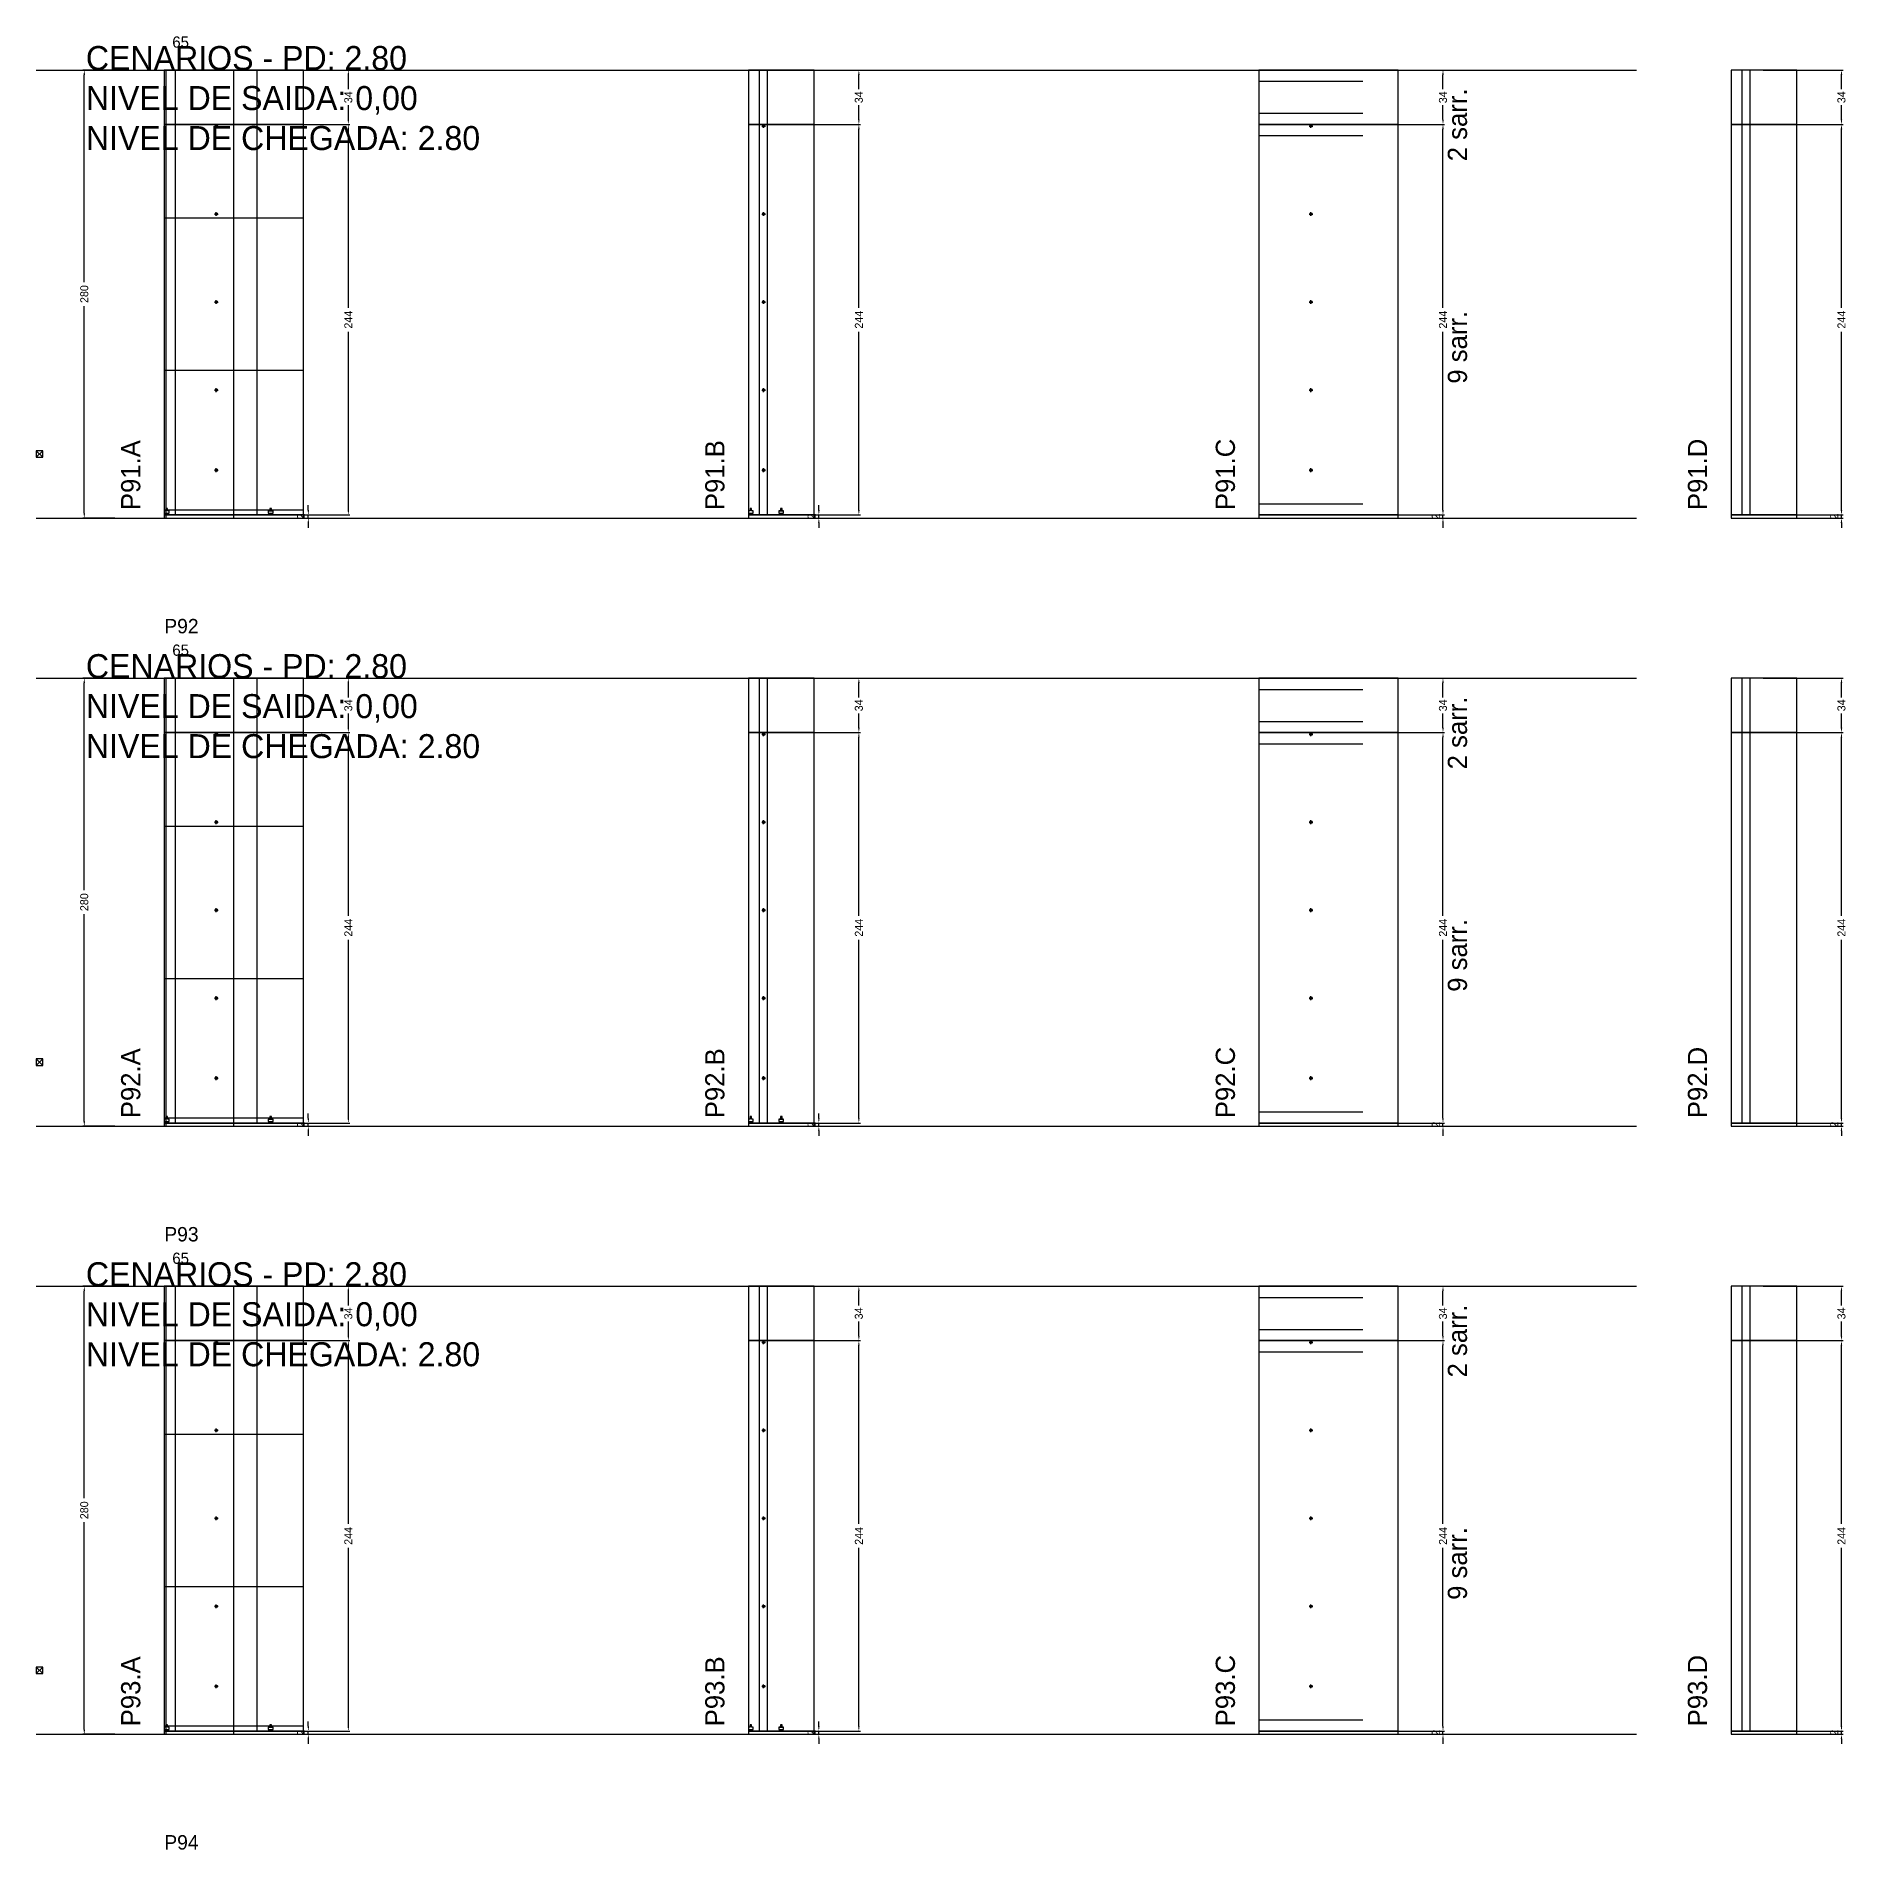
# Model space of a CAD drawing. Header units: centimetres. Extents: x -10500 to 4105, y -36866 to 295.
# Drawn here: x -7000 to -5869, y -34272 to -33139 of the extents above; entities that cross this region are included whole.
import ezdxf

# ---------------------------------------------------------------- set-up
doc = ezdxf.new("R2010")
doc.units = ezdxf.units.CM
doc.linetypes.add('DASHED', pattern=[2, -2])
for name, color, linetype in [('CHAPA', 140, 'Continuous'), ('COTA', 241, 'Continuous'), ('COTAS FURACAO', 16, 'Continuous'), ('Madeira', 30, 'Continuous'), ('NOMENCLATURA', 7, 'Continuous'), ('Nível', 160, 'Continuous'), ('Painéis', 200, 'Continuous'), ('Perfil Metálico', 150, 'Continuous'), ('SARR_2.2x7', 40, 'Continuous'), ('SARRAFO DE PRESSAO', 200, 'Continuous'), ('texto', 7, 'Continuous'), ('TEXTO_GERAL', 7, 'Continuous')]:
    doc.layers.add(name, color=color, linetype=linetype)
doc.dimstyles.new('PAINEL-NOVA', dxfattribs={"dimtxt": 5, "dimasz": 3, "dimexe": 1, "dimexo": 1, "dimgap": 1, "dimtad": 1, "dimcen": 2.5, "dimazin": 3, "dimtfac": 1, "dimtmove": 0, "dimatfit": 3})

# ---------------------------------------------------------------- blocks, each defined once
blk = doc.blocks.new('_CLOSEDFILLED')
at = {"color": 0, "linetype": 'BYBLOCK'}
blk.add_solid([(-1, 0.16), (0, 0), (-1, -0.16)], dxfattribs=at)
blk = doc.blocks.new('*D2263')
for p, q in [((-6951, -33160), (-6971, -33160)), ((-6970, -33292.5), (-6970, -33163)), ((-6970, -33437), (-6970, -33307.5)), ((-6951, -33440), (-6971, -33440))]:
    blk.add_line(p, q)
at = {"layer": 'Defpoints'}
for p in [(-6950, -33160), (-6970, -33440), (-6950, -33440)]:
    blk.add_point(p, dxfattribs=at)
at = {"layer": 'COTA', "xscale": 3, "yscale": 3}
for p, rotation in [((-6970, -33160), 90), ((-6970, -33440), 270)]:
    blk.add_blockref('_CLOSEDFILLED', p, dxfattribs=dict(at, rotation=rotation))
at = {"layer": 'COTA', "insert": (-6970, -33300), "char_height": 5, "attachment_point": 5, "rotation": 90}
blk.add_mtext('280', dxfattribs=at)
blk = doc.blocks.new('MULDURA')
at = {"layer": 'Paineis'}
for p, q in [((0, 0), (4, 4)), ((4, 0), (0, 4))]:
    blk.add_line(p, q, dxfattribs=at)
blk.add_lwpolyline([(0, 0), (4, 0), (4, 4), (0, 4)], close=True, dxfattribs=at)
blk = doc.blocks.new('*D2265')
for p, q in [((-6854, -33194), (-6804, -33194)), ((-6805, -33308.5), (-6805, -33197)), ((-6805, -33435), (-6805, -33323.5)), ((-6854, -33438), (-6804, -33438))]:
    blk.add_line(p, q)
at = {"layer": 'Defpoints'}
for p in [(-6855, -33194), (-6855, -33438), (-6805, -33438)]:
    blk.add_point(p, dxfattribs=at)
at = {"layer": 'COTA', "xscale": 3, "yscale": 3}
for p, rotation in [((-6805, -33194), 90), ((-6805, -33438), 270)]:
    blk.add_blockref('_CLOSEDFILLED', p, dxfattribs=dict(at, rotation=rotation))
at = {"layer": 'COTA', "insert": (-6805, -33316), "char_height": 5, "attachment_point": 5, "rotation": 90}
blk.add_mtext('244', dxfattribs=at)
blk = doc.blocks.new('*D2266')
for p, q in [((-6854, -33160), (-6804, -33160)), ((-6805, -33172), (-6805, -33163)), ((-6805, -33191), (-6805, -33182)), ((-6854, -33194), (-6804, -33194))]:
    blk.add_line(p, q)
at = {"layer": 'Defpoints'}
for p in [(-6855, -33160), (-6855, -33194), (-6805, -33194)]:
    blk.add_point(p, dxfattribs=at)
at = {"layer": 'COTA', "xscale": 3, "yscale": 3}
for p, rotation in [((-6805, -33160), 90), ((-6805, -33194), 270)]:
    blk.add_blockref('_CLOSEDFILLED', p, dxfattribs=dict(at, rotation=rotation))
at = {"layer": 'COTA', "insert": (-6805, -33177), "char_height": 5, "attachment_point": 5, "rotation": 90}
blk.add_mtext('34', dxfattribs=at)
blk = doc.blocks.new('SLIPTEE')
at = {"layer": 'Paineis'}
blk.add_lwpolyline([(0, 0), (3, 0), (3, 1.5), (2, 1.5), (2, 3), (1, 3), (1, 1.5), (0, 1.5)], close=True, dxfattribs=at)
blk = doc.blocks.new('SLIPTDD')
at = {"layer": 'Paineis'}
blk.add_line((0, 1.5), (3, 1.5), dxfattribs=at)
blk.add_lwpolyline([(0, 0), (3, 0), (3, 1.5), (2, 1.5), (2, 3), (1, 3), (1, 1.5), (0, 1.5)], close=True, dxfattribs=at)
blk = doc.blocks.new('furacao')
at = {"layer": 'COTAS FURACAO'}
for p, q in [((-1.2, 0), (1.2, 0)), ((0, -1.2), (0, 1.2))]:
    blk.add_line(p, q, dxfattribs=at)
blk.add_circle((0, 0), 0.8, dxfattribs=at)
blk = doc.blocks.new('*D2268')
for p, q in [((-6535, -33194), (-6485, -33194)), ((-6486, -33308.5), (-6486, -33197)), ((-6486, -33435), (-6486, -33323.5)), ((-6535, -33438), (-6485, -33438))]:
    blk.add_line(p, q)
at = {"layer": 'Defpoints'}
for p in [(-6536, -33194), (-6536, -33438), (-6486, -33438)]:
    blk.add_point(p, dxfattribs=at)
at = {"layer": 'COTA', "xscale": 3, "yscale": 3}
for p, rotation in [((-6486, -33194), 90), ((-6486, -33438), 270)]:
    blk.add_blockref('_CLOSEDFILLED', p, dxfattribs=dict(at, rotation=rotation))
at = {"layer": 'COTA', "insert": (-6486, -33316), "char_height": 5, "attachment_point": 5, "rotation": 90}
blk.add_mtext('244', dxfattribs=at)
blk = doc.blocks.new('*D2269')
for p, q in [((-6535, -33160), (-6485, -33160)), ((-6486, -33172), (-6486, -33163)), ((-6486, -33191), (-6486, -33182)), ((-6535, -33194), (-6485, -33194))]:
    blk.add_line(p, q)
at = {"layer": 'Defpoints'}
for p in [(-6536, -33160), (-6536, -33194), (-6486, -33194)]:
    blk.add_point(p, dxfattribs=at)
at = {"layer": 'COTA', "xscale": 3, "yscale": 3}
for p, rotation in [((-6486, -33160), 90), ((-6486, -33194), 270)]:
    blk.add_blockref('_CLOSEDFILLED', p, dxfattribs=dict(at, rotation=rotation))
at = {"layer": 'COTA', "insert": (-6486, -33177), "char_height": 5, "attachment_point": 5, "rotation": 90}
blk.add_mtext('34', dxfattribs=at)
blk = doc.blocks.new('*D2271')
for p, q in [((-6170, -33194), (-6120, -33194)), ((-6121, -33308.5), (-6121, -33197)), ((-6121, -33435), (-6121, -33323.5)), ((-6170, -33438), (-6120, -33438))]:
    blk.add_line(p, q)
at = {"layer": 'Defpoints'}
for p in [(-6171, -33194), (-6171, -33438), (-6121, -33438)]:
    blk.add_point(p, dxfattribs=at)
at = {"layer": 'COTA', "xscale": 3, "yscale": 3}
for p, rotation in [((-6121, -33194), 90), ((-6121, -33438), 270)]:
    blk.add_blockref('_CLOSEDFILLED', p, dxfattribs=dict(at, rotation=rotation))
at = {"layer": 'COTA', "insert": (-6121, -33316), "char_height": 5, "attachment_point": 5, "rotation": 90}
blk.add_mtext('244', dxfattribs=at)
blk = doc.blocks.new('*D2272')
for p, q in [((-6170, -33160), (-6120, -33160)), ((-6121, -33172), (-6121, -33163)), ((-6121, -33191), (-6121, -33182)), ((-6170, -33194), (-6120, -33194))]:
    blk.add_line(p, q)
at = {"layer": 'Defpoints'}
for p in [(-6171, -33160), (-6171, -33194), (-6121, -33194)]:
    blk.add_point(p, dxfattribs=at)
at = {"layer": 'COTA', "xscale": 3, "yscale": 3}
for p, rotation in [((-6121, -33160), 90), ((-6121, -33194), 270)]:
    blk.add_blockref('_CLOSEDFILLED', p, dxfattribs=dict(at, rotation=rotation))
at = {"layer": 'COTA', "insert": (-6121, -33177), "char_height": 5, "attachment_point": 5, "rotation": 90}
blk.add_mtext('34', dxfattribs=at)
blk = doc.blocks.new('*D2274')
for p, q in [((-5921, -33194), (-5871, -33194)), ((-5872, -33308.5), (-5872, -33197)), ((-5872, -33435), (-5872, -33323.5)), ((-5921, -33438), (-5871, -33438))]:
    blk.add_line(p, q)
at = {"layer": 'Defpoints'}
for p in [(-5922, -33194), (-5922, -33438), (-5872, -33438)]:
    blk.add_point(p, dxfattribs=at)
at = {"layer": 'COTA', "xscale": 3, "yscale": 3}
for p, rotation in [((-5872, -33194), 90), ((-5872, -33438), 270)]:
    blk.add_blockref('_CLOSEDFILLED', p, dxfattribs=dict(at, rotation=rotation))
at = {"layer": 'COTA', "insert": (-5872, -33316), "char_height": 5, "attachment_point": 5, "rotation": 90}
blk.add_mtext('244', dxfattribs=at)
blk = doc.blocks.new('*D2275')
for p, q in [((-5921, -33160), (-5871, -33160)), ((-5872, -33172), (-5872, -33163)), ((-5872, -33191), (-5872, -33182)), ((-5921, -33194), (-5871, -33194))]:
    blk.add_line(p, q)
at = {"layer": 'Defpoints'}
for p in [(-5922, -33160), (-5922, -33194), (-5872, -33194)]:
    blk.add_point(p, dxfattribs=at)
at = {"layer": 'COTA', "xscale": 3, "yscale": 3}
for p, rotation in [((-5872, -33160), 90), ((-5872, -33194), 270)]:
    blk.add_blockref('_CLOSEDFILLED', p, dxfattribs=dict(at, rotation=rotation))
at = {"layer": 'COTA', "insert": (-5872, -33177), "char_height": 5, "attachment_point": 5, "rotation": 90}
blk.add_mtext('34', dxfattribs=at)
blk = doc.blocks.new('*D2289')
for p, q in [((-6951, -33540), (-6971, -33540)), ((-6970, -33672.5), (-6970, -33543)), ((-6970, -33817), (-6970, -33687.5)), ((-6951, -33820), (-6971, -33820))]:
    blk.add_line(p, q)
at = {"layer": 'Defpoints'}
for p in [(-6950, -33540), (-6970, -33820), (-6950, -33820)]:
    blk.add_point(p, dxfattribs=at)
at = {"layer": 'COTA', "xscale": 3, "yscale": 3}
for p, rotation in [((-6970, -33540), 90), ((-6970, -33820), 270)]:
    blk.add_blockref('_CLOSEDFILLED', p, dxfattribs=dict(at, rotation=rotation))
at = {"layer": 'COTA', "insert": (-6970, -33680), "char_height": 5, "attachment_point": 5, "rotation": 90}
blk.add_mtext('280', dxfattribs=at)
blk = doc.blocks.new('*D2291')
for p, q in [((-6854, -33574), (-6804, -33574)), ((-6805, -33688.5), (-6805, -33577)), ((-6805, -33815), (-6805, -33703.5)), ((-6854, -33818), (-6804, -33818))]:
    blk.add_line(p, q)
at = {"layer": 'Defpoints'}
for p in [(-6855, -33574), (-6855, -33818), (-6805, -33818)]:
    blk.add_point(p, dxfattribs=at)
at = {"layer": 'COTA', "xscale": 3, "yscale": 3}
for p, rotation in [((-6805, -33574), 90), ((-6805, -33818), 270)]:
    blk.add_blockref('_CLOSEDFILLED', p, dxfattribs=dict(at, rotation=rotation))
at = {"layer": 'COTA', "insert": (-6805, -33696), "char_height": 5, "attachment_point": 5, "rotation": 90}
blk.add_mtext('244', dxfattribs=at)
blk = doc.blocks.new('*D2292')
for p, q in [((-6854, -33540), (-6804, -33540)), ((-6805, -33552), (-6805, -33543)), ((-6805, -33571), (-6805, -33562)), ((-6854, -33574), (-6804, -33574))]:
    blk.add_line(p, q)
at = {"layer": 'Defpoints'}
for p in [(-6855, -33540), (-6855, -33574), (-6805, -33574)]:
    blk.add_point(p, dxfattribs=at)
at = {"layer": 'COTA', "xscale": 3, "yscale": 3}
for p, rotation in [((-6805, -33540), 90), ((-6805, -33574), 270)]:
    blk.add_blockref('_CLOSEDFILLED', p, dxfattribs=dict(at, rotation=rotation))
at = {"layer": 'COTA', "insert": (-6805, -33557), "char_height": 5, "attachment_point": 5, "rotation": 90}
blk.add_mtext('34', dxfattribs=at)
blk = doc.blocks.new('*D2294')
for p, q in [((-6535, -33574), (-6485, -33574)), ((-6486, -33688.5), (-6486, -33577)), ((-6486, -33815), (-6486, -33703.5)), ((-6535, -33818), (-6485, -33818))]:
    blk.add_line(p, q)
at = {"layer": 'Defpoints'}
for p in [(-6536, -33574), (-6536, -33818), (-6486, -33818)]:
    blk.add_point(p, dxfattribs=at)
at = {"layer": 'COTA', "xscale": 3, "yscale": 3}
for p, rotation in [((-6486, -33574), 90), ((-6486, -33818), 270)]:
    blk.add_blockref('_CLOSEDFILLED', p, dxfattribs=dict(at, rotation=rotation))
at = {"layer": 'COTA', "insert": (-6486, -33696), "char_height": 5, "attachment_point": 5, "rotation": 90}
blk.add_mtext('244', dxfattribs=at)
blk = doc.blocks.new('*D2295')
for p, q in [((-6535, -33540), (-6485, -33540)), ((-6486, -33552), (-6486, -33543)), ((-6486, -33571), (-6486, -33562)), ((-6535, -33574), (-6485, -33574))]:
    blk.add_line(p, q)
at = {"layer": 'Defpoints'}
for p in [(-6536, -33540), (-6536, -33574), (-6486, -33574)]:
    blk.add_point(p, dxfattribs=at)
at = {"layer": 'COTA', "xscale": 3, "yscale": 3}
for p, rotation in [((-6486, -33540), 90), ((-6486, -33574), 270)]:
    blk.add_blockref('_CLOSEDFILLED', p, dxfattribs=dict(at, rotation=rotation))
at = {"layer": 'COTA', "insert": (-6486, -33557), "char_height": 5, "attachment_point": 5, "rotation": 90}
blk.add_mtext('34', dxfattribs=at)
blk = doc.blocks.new('*D2297')
for p, q in [((-6170, -33574), (-6120, -33574)), ((-6121, -33688.5), (-6121, -33577)), ((-6121, -33815), (-6121, -33703.5)), ((-6170, -33818), (-6120, -33818))]:
    blk.add_line(p, q)
at = {"layer": 'Defpoints'}
for p in [(-6171, -33574), (-6171, -33818), (-6121, -33818)]:
    blk.add_point(p, dxfattribs=at)
at = {"layer": 'COTA', "xscale": 3, "yscale": 3}
for p, rotation in [((-6121, -33574), 90), ((-6121, -33818), 270)]:
    blk.add_blockref('_CLOSEDFILLED', p, dxfattribs=dict(at, rotation=rotation))
at = {"layer": 'COTA', "insert": (-6121, -33696), "char_height": 5, "attachment_point": 5, "rotation": 90}
blk.add_mtext('244', dxfattribs=at)
blk = doc.blocks.new('*D2298')
for p, q in [((-6170, -33540), (-6120, -33540)), ((-6121, -33552), (-6121, -33543)), ((-6121, -33571), (-6121, -33562)), ((-6170, -33574), (-6120, -33574))]:
    blk.add_line(p, q)
at = {"layer": 'Defpoints'}
for p in [(-6171, -33540), (-6171, -33574), (-6121, -33574)]:
    blk.add_point(p, dxfattribs=at)
at = {"layer": 'COTA', "xscale": 3, "yscale": 3}
for p, rotation in [((-6121, -33540), 90), ((-6121, -33574), 270)]:
    blk.add_blockref('_CLOSEDFILLED', p, dxfattribs=dict(at, rotation=rotation))
at = {"layer": 'COTA', "insert": (-6121, -33557), "char_height": 5, "attachment_point": 5, "rotation": 90}
blk.add_mtext('34', dxfattribs=at)
blk = doc.blocks.new('*D2300')
for p, q in [((-5921, -33574), (-5871, -33574)), ((-5872, -33688.5), (-5872, -33577)), ((-5872, -33815), (-5872, -33703.5)), ((-5921, -33818), (-5871, -33818))]:
    blk.add_line(p, q)
at = {"layer": 'Defpoints'}
for p in [(-5922, -33574), (-5922, -33818), (-5872, -33818)]:
    blk.add_point(p, dxfattribs=at)
at = {"layer": 'COTA', "xscale": 3, "yscale": 3}
for p, rotation in [((-5872, -33574), 90), ((-5872, -33818), 270)]:
    blk.add_blockref('_CLOSEDFILLED', p, dxfattribs=dict(at, rotation=rotation))
at = {"layer": 'COTA', "insert": (-5872, -33696), "char_height": 5, "attachment_point": 5, "rotation": 90}
blk.add_mtext('244', dxfattribs=at)
blk = doc.blocks.new('*D2301')
for p, q in [((-5921, -33540), (-5871, -33540)), ((-5872, -33552), (-5872, -33543)), ((-5872, -33571), (-5872, -33562)), ((-5921, -33574), (-5871, -33574))]:
    blk.add_line(p, q)
at = {"layer": 'Defpoints'}
for p in [(-5922, -33540), (-5922, -33574), (-5872, -33574)]:
    blk.add_point(p, dxfattribs=at)
at = {"layer": 'COTA', "xscale": 3, "yscale": 3}
for p, rotation in [((-5872, -33540), 90), ((-5872, -33574), 270)]:
    blk.add_blockref('_CLOSEDFILLED', p, dxfattribs=dict(at, rotation=rotation))
at = {"layer": 'COTA', "insert": (-5872, -33557), "char_height": 5, "attachment_point": 5, "rotation": 90}
blk.add_mtext('34', dxfattribs=at)
blk = doc.blocks.new('*D2315')
for p, q in [((-6951, -33920), (-6971, -33920)), ((-6970, -34052.5), (-6970, -33923)), ((-6970, -34197), (-6970, -34067.5)), ((-6951, -34200), (-6971, -34200))]:
    blk.add_line(p, q)
at = {"layer": 'Defpoints'}
for p in [(-6950, -33920), (-6970, -34200), (-6950, -34200)]:
    blk.add_point(p, dxfattribs=at)
at = {"layer": 'COTA', "xscale": 3, "yscale": 3}
for p, rotation in [((-6970, -33920), 90), ((-6970, -34200), 270)]:
    blk.add_blockref('_CLOSEDFILLED', p, dxfattribs=dict(at, rotation=rotation))
at = {"layer": 'COTA', "insert": (-6970, -34060), "char_height": 5, "attachment_point": 5, "rotation": 90}
blk.add_mtext('280', dxfattribs=at)
blk = doc.blocks.new('*D2317')
for p, q in [((-6854, -33954), (-6804, -33954)), ((-6805, -34068.5), (-6805, -33957)), ((-6805, -34195), (-6805, -34083.5)), ((-6854, -34198), (-6804, -34198))]:
    blk.add_line(p, q)
at = {"layer": 'Defpoints'}
for p in [(-6855, -33954), (-6855, -34198), (-6805, -34198)]:
    blk.add_point(p, dxfattribs=at)
at = {"layer": 'COTA', "xscale": 3, "yscale": 3}
for p, rotation in [((-6805, -33954), 90), ((-6805, -34198), 270)]:
    blk.add_blockref('_CLOSEDFILLED', p, dxfattribs=dict(at, rotation=rotation))
at = {"layer": 'COTA', "insert": (-6805, -34076), "char_height": 5, "attachment_point": 5, "rotation": 90}
blk.add_mtext('244', dxfattribs=at)
blk = doc.blocks.new('*D2318')
for p, q in [((-6854, -33920), (-6804, -33920)), ((-6805, -33932), (-6805, -33923)), ((-6805, -33951), (-6805, -33942)), ((-6854, -33954), (-6804, -33954))]:
    blk.add_line(p, q)
at = {"layer": 'Defpoints'}
for p in [(-6855, -33920), (-6855, -33954), (-6805, -33954)]:
    blk.add_point(p, dxfattribs=at)
at = {"layer": 'COTA', "xscale": 3, "yscale": 3}
for p, rotation in [((-6805, -33920), 90), ((-6805, -33954), 270)]:
    blk.add_blockref('_CLOSEDFILLED', p, dxfattribs=dict(at, rotation=rotation))
at = {"layer": 'COTA', "insert": (-6805, -33937), "char_height": 5, "attachment_point": 5, "rotation": 90}
blk.add_mtext('34', dxfattribs=at)
blk = doc.blocks.new('*D2320')
for p, q in [((-6535, -33954), (-6485, -33954)), ((-6486, -34068.5), (-6486, -33957)), ((-6486, -34195), (-6486, -34083.5)), ((-6535, -34198), (-6485, -34198))]:
    blk.add_line(p, q)
at = {"layer": 'Defpoints'}
for p in [(-6536, -33954), (-6536, -34198), (-6486, -34198)]:
    blk.add_point(p, dxfattribs=at)
at = {"layer": 'COTA', "xscale": 3, "yscale": 3}
for p, rotation in [((-6486, -33954), 90), ((-6486, -34198), 270)]:
    blk.add_blockref('_CLOSEDFILLED', p, dxfattribs=dict(at, rotation=rotation))
at = {"layer": 'COTA', "insert": (-6486, -34076), "char_height": 5, "attachment_point": 5, "rotation": 90}
blk.add_mtext('244', dxfattribs=at)
blk = doc.blocks.new('*D2321')
for p, q in [((-6535, -33920), (-6485, -33920)), ((-6486, -33932), (-6486, -33923)), ((-6486, -33951), (-6486, -33942)), ((-6535, -33954), (-6485, -33954))]:
    blk.add_line(p, q)
at = {"layer": 'Defpoints'}
for p in [(-6536, -33920), (-6536, -33954), (-6486, -33954)]:
    blk.add_point(p, dxfattribs=at)
at = {"layer": 'COTA', "xscale": 3, "yscale": 3}
for p, rotation in [((-6486, -33920), 90), ((-6486, -33954), 270)]:
    blk.add_blockref('_CLOSEDFILLED', p, dxfattribs=dict(at, rotation=rotation))
at = {"layer": 'COTA', "insert": (-6486, -33937), "char_height": 5, "attachment_point": 5, "rotation": 90}
blk.add_mtext('34', dxfattribs=at)
blk = doc.blocks.new('*D2323')
for p, q in [((-6170, -33954), (-6120, -33954)), ((-6121, -34068.5), (-6121, -33957)), ((-6121, -34195), (-6121, -34083.5)), ((-6170, -34198), (-6120, -34198))]:
    blk.add_line(p, q)
at = {"layer": 'Defpoints'}
for p in [(-6171, -33954), (-6171, -34198), (-6121, -34198)]:
    blk.add_point(p, dxfattribs=at)
at = {"layer": 'COTA', "xscale": 3, "yscale": 3}
for p, rotation in [((-6121, -33954), 90), ((-6121, -34198), 270)]:
    blk.add_blockref('_CLOSEDFILLED', p, dxfattribs=dict(at, rotation=rotation))
at = {"layer": 'COTA', "insert": (-6121, -34076), "char_height": 5, "attachment_point": 5, "rotation": 90}
blk.add_mtext('244', dxfattribs=at)
blk = doc.blocks.new('*D2324')
for p, q in [((-6170, -33920), (-6120, -33920)), ((-6121, -33932), (-6121, -33923)), ((-6121, -33951), (-6121, -33942)), ((-6170, -33954), (-6120, -33954))]:
    blk.add_line(p, q)
at = {"layer": 'Defpoints'}
for p in [(-6171, -33920), (-6171, -33954), (-6121, -33954)]:
    blk.add_point(p, dxfattribs=at)
at = {"layer": 'COTA', "xscale": 3, "yscale": 3}
for p, rotation in [((-6121, -33920), 90), ((-6121, -33954), 270)]:
    blk.add_blockref('_CLOSEDFILLED', p, dxfattribs=dict(at, rotation=rotation))
at = {"layer": 'COTA', "insert": (-6121, -33937), "char_height": 5, "attachment_point": 5, "rotation": 90}
blk.add_mtext('34', dxfattribs=at)
blk = doc.blocks.new('*D2326')
for p, q in [((-5921, -33954), (-5871, -33954)), ((-5872, -34068.5), (-5872, -33957)), ((-5872, -34195), (-5872, -34083.5)), ((-5921, -34198), (-5871, -34198))]:
    blk.add_line(p, q)
at = {"layer": 'Defpoints'}
for p in [(-5922, -33954), (-5922, -34198), (-5872, -34198)]:
    blk.add_point(p, dxfattribs=at)
at = {"layer": 'COTA', "xscale": 3, "yscale": 3}
for p, rotation in [((-5872, -33954), 90), ((-5872, -34198), 270)]:
    blk.add_blockref('_CLOSEDFILLED', p, dxfattribs=dict(at, rotation=rotation))
at = {"layer": 'COTA', "insert": (-5872, -34076), "char_height": 5, "attachment_point": 5, "rotation": 90}
blk.add_mtext('244', dxfattribs=at)
blk = doc.blocks.new('*D2327')
for p, q in [((-5921, -33920), (-5871, -33920)), ((-5872, -33932), (-5872, -33923)), ((-5872, -33951), (-5872, -33942)), ((-5921, -33954), (-5871, -33954))]:
    blk.add_line(p, q)
at = {"layer": 'Defpoints'}
for p in [(-5922, -33920), (-5922, -33954), (-5872, -33954)]:
    blk.add_point(p, dxfattribs=at)
at = {"layer": 'COTA', "xscale": 3, "yscale": 3}
for p, rotation in [((-5872, -33920), 90), ((-5872, -33954), 270)]:
    blk.add_blockref('_CLOSEDFILLED', p, dxfattribs=dict(at, rotation=rotation))
at = {"layer": 'COTA', "insert": (-5872, -33937), "char_height": 5, "attachment_point": 5, "rotation": 90}
blk.add_mtext('34', dxfattribs=at)

msp = doc.modelspace()

# ---------------------------------------------------------------- linework, layer by layer
at = {"layer": 'CHAPA'}
for points in [[(-6920, -33440), (-6918.8, -33440), (-6918.8, -33160), (-6920, -33160)], [(-6920, -33820), (-6918.8, -33820), (-6918.8, -33540), (-6920, -33540)], [(-6920, -34200), (-6918.8, -34200), (-6918.8, -33920), (-6920, -33920)]]:
    msp.add_lwpolyline(points, close=True, dxfattribs=at)
at = {"layer": 'Madeira'}
for points in [[(-6920, -33252.4), (-6833, -33252.4)], [(-6920, -33347.6), (-6833, -33347.6)], [(-6920, -33632.4), (-6833, -33632.4)], [(-6920, -33727.6), (-6833, -33727.6)], [(-6920, -34012.4), (-6833, -34012.4)], [(-6920, -34107.6), (-6833, -34107.6)]]:
    msp.add_lwpolyline(points, dxfattribs=at)
at = {"layer": 'Nível', "linetype": 'DASHED'}
for points in [[(-7000, -33160), (-6000, -33160)], [(-7000, -33440), (-6000, -33440)], [(-7000, -33540), (-6000, -33540)], [(-7000, -33820), (-6000, -33820)], [(-7000, -33920), (-6000, -33920)], [(-7000, -34200), (-6000, -34200)]]:
    msp.add_lwpolyline(points, dxfattribs=at)
at = {"layer": 'Painéis'}
for points in [[(-6920, -33194), (-6833, -33194), (-6833, -33160), (-6920, -33160)], [(-6920, -33440), (-6833, -33440), (-6833, -33160), (-6920, -33160)], [(-6555, -33194), (-6514, -33194), (-6514, -33160), (-6555, -33160)], [(-6236, -33194), (-6149, -33194), (-6149, -33160), (-6236, -33160)], [(-5941, -33194), (-5900, -33194), (-5900, -33160), (-5941, -33160)], [(-6920, -33438), (-6833, -33438), (-6833, -33194), (-6920, -33194)], [(-6555, -33438), (-6514, -33438), (-6514, -33194), (-6555, -33194)], [(-6236, -33438), (-6149, -33438), (-6149, -33194), (-6236, -33194)], [(-5941, -33438), (-5900, -33438), (-5900, -33194), (-5941, -33194)], [(-6920, -33440), (-6833, -33440), (-6833, -33438), (-6920, -33438)], [(-6555, -33440), (-6514, -33440), (-6514, -33438), (-6555, -33438)], [(-6236, -33440), (-6149, -33440), (-6149, -33438), (-6236, -33438)], [(-5941, -33440), (-5900, -33440), (-5900, -33438), (-5941, -33438)], [(-6920, -33574), (-6833, -33574), (-6833, -33540), (-6920, -33540)], [(-6920, -33820), (-6833, -33820), (-6833, -33540), (-6920, -33540)], [(-6555, -33574), (-6514, -33574), (-6514, -33540), (-6555, -33540)], [(-6236, -33574), (-6149, -33574), (-6149, -33540), (-6236, -33540)], [(-5941, -33574), (-5900, -33574), (-5900, -33540), (-5941, -33540)], [(-6920, -33818), (-6833, -33818), (-6833, -33574), (-6920, -33574)], [(-6555, -33818), (-6514, -33818), (-6514, -33574), (-6555, -33574)], [(-6236, -33818), (-6149, -33818), (-6149, -33574), (-6236, -33574)], [(-5941, -33818), (-5900, -33818), (-5900, -33574), (-5941, -33574)], [(-6920, -33820), (-6833, -33820), (-6833, -33818), (-6920, -33818)], [(-6555, -33820), (-6514, -33820), (-6514, -33818), (-6555, -33818)], [(-6236, -33820), (-6149, -33820), (-6149, -33818), (-6236, -33818)], [(-5941, -33820), (-5900, -33820), (-5900, -33818), (-5941, -33818)], [(-6920, -33954), (-6833, -33954), (-6833, -33920), (-6920, -33920)], [(-6920, -34200), (-6833, -34200), (-6833, -33920), (-6920, -33920)], [(-6555, -33954), (-6514, -33954), (-6514, -33920), (-6555, -33920)], [(-6236, -33954), (-6149, -33954), (-6149, -33920), (-6236, -33920)], [(-5941, -33954), (-5900, -33954), (-5900, -33920), (-5941, -33920)], [(-6920, -34198), (-6833, -34198), (-6833, -33954), (-6920, -33954)], [(-6555, -34198), (-6514, -34198), (-6514, -33954), (-6555, -33954)], [(-6236, -34198), (-6149, -34198), (-6149, -33954), (-6236, -33954)], [(-5941, -34198), (-5900, -34198), (-5900, -33954), (-5941, -33954)], [(-6920, -34200), (-6833, -34200), (-6833, -34198), (-6920, -34198)], [(-6555, -34200), (-6514, -34200), (-6514, -34198), (-6555, -34198)], [(-6236, -34200), (-6149, -34200), (-6149, -34198), (-6236, -34198)], [(-5941, -34200), (-5900, -34200), (-5900, -34198), (-5941, -34198)]]:
    msp.add_lwpolyline(points, close=True, dxfattribs=at)
at = {"layer": 'Perfil Metálico'}
for p, q in [((-6876.5, -33440), (-6876.5, -33160)), ((-6876.5, -33820), (-6876.5, -33540)), ((-6876.5, -34200), (-6876.5, -33920))]:
    msp.add_line(p, q, dxfattribs=at)
at = {"layer": 'SARR_2.2x7'}
for points in [[(-6913, -33194), (-6913, -33160)], [(-6862, -33194), (-6862, -33160)], [(-6548, -33194), (-6548, -33160)], [(-6543, -33194), (-6543, -33160)], [(-6236, -33167), (-6171, -33167)], [(-5934, -33194), (-5934, -33160)], [(-5929, -33194), (-5929, -33160)], [(-6236, -33187), (-6171, -33187)], [(-6236, -33201), (-6171, -33201)], [(-6236, -33431), (-6171, -33431)], [(-6913, -33574), (-6913, -33540)], [(-6862, -33574), (-6862, -33540)], [(-6548, -33574), (-6548, -33540)], [(-6543, -33574), (-6543, -33540)], [(-5934, -33574), (-5934, -33540)], [(-5929, -33574), (-5929, -33540)], [(-6236, -33547), (-6171, -33547)], [(-6236, -33567), (-6171, -33567)], [(-6236, -33581), (-6171, -33581)], [(-6236, -33811), (-6171, -33811)], [(-6913, -33954), (-6913, -33920)], [(-6862, -33954), (-6862, -33920)], [(-6548, -33954), (-6548, -33920)], [(-6543, -33954), (-6543, -33920)], [(-6236, -33927), (-6171, -33927)], [(-5934, -33954), (-5934, -33920)], [(-5929, -33954), (-5929, -33920)], [(-6236, -33947), (-6171, -33947)], [(-6236, -33961), (-6171, -33961)], [(-6236, -34191), (-6171, -34191)]]:
    msp.add_lwpolyline(points, dxfattribs=at)
at = {"layer": 'SARR_2.2x7', "linetype": 'DASHED'}
for points in [[(-6913, -33438), (-6913, -33194)], [(-6862, -33438), (-6862, -33194)], [(-6548, -33438), (-6548, -33194)], [(-6543, -33438), (-6543, -33194)], [(-5934, -33438), (-5934, -33194)], [(-5929, -33438), (-5929, -33194)], [(-6913, -33818), (-6913, -33574)], [(-6862, -33818), (-6862, -33574)], [(-6548, -33818), (-6548, -33574)], [(-6543, -33818), (-6543, -33574)], [(-5934, -33818), (-5934, -33574)], [(-5929, -33818), (-5929, -33574)], [(-6913, -34198), (-6913, -33954)], [(-6862, -34198), (-6862, -33954)], [(-6548, -34198), (-6548, -33954)], [(-6543, -34198), (-6543, -33954)], [(-5934, -34198), (-5934, -33954)], [(-5929, -34198), (-5929, -33954)]]:
    msp.add_lwpolyline(points, dxfattribs=at)
at = {"layer": 'SARRAFO DE PRESSAO'}
for points in [[(-6920, -33440), (-6833, -33440), (-6833, -33435), (-6920, -33435)], [(-6920, -33820), (-6833, -33820), (-6833, -33815), (-6920, -33815)], [(-6920, -34200), (-6833, -34200), (-6833, -34195), (-6920, -34195)]]:
    msp.add_lwpolyline(points, close=True, dxfattribs=at)

# ---------------------------------------------------------------- block references
at = {"layer": 'COTA'}
for name, p in [('furacao', (-6887.5, -33195)), ('furacao', (-6545.5, -33195)), ('furacao', (-6203.5, -33195)), ('furacao', (-6887.5, -33250)), ('furacao', (-6545.5, -33250)), ('furacao', (-6203.5, -33250)), ('furacao', (-6887.5, -33305)), ('furacao', (-6545.5, -33305)), ('furacao', (-6203.5, -33305)), ('furacao', (-6887.5, -33360)), ('furacao', (-6545.5, -33360)), ('furacao', (-6203.5, -33360)), ('MULDURA', (-7000, -33402)), ('furacao', (-6887.5, -33410)), ('furacao', (-6545.5, -33410)), ('furacao', (-6203.5, -33410)), ('SLIPTEE', (-6920, -33437)), ('SLIPTDD', (-6855, -33437)), ('SLIPTEE', (-6555, -33437)), ('SLIPTDD', (-6536, -33437)), ('furacao', (-6887.5, -33575)), ('furacao', (-6545.5, -33575)), ('furacao', (-6203.5, -33575)), ('furacao', (-6887.5, -33630)), ('furacao', (-6545.5, -33630)), ('furacao', (-6203.5, -33630)), ('furacao', (-6887.5, -33685)), ('furacao', (-6545.5, -33685)), ('furacao', (-6203.5, -33685)), ('furacao', (-6887.5, -33740)), ('furacao', (-6545.5, -33740)), ('furacao', (-6203.5, -33740)), ('MULDURA', (-7000, -33782)), ('furacao', (-6887.5, -33790)), ('furacao', (-6545.5, -33790)), ('furacao', (-6203.5, -33790)), ('SLIPTEE', (-6920, -33817)), ('SLIPTDD', (-6855, -33817)), ('SLIPTEE', (-6555, -33817)), ('SLIPTDD', (-6536, -33817)), ('furacao', (-6887.5, -33955)), ('furacao', (-6545.5, -33955)), ('furacao', (-6203.5, -33955)), ('furacao', (-6887.5, -34010)), ('furacao', (-6545.5, -34010)), ('furacao', (-6203.5, -34010)), ('furacao', (-6887.5, -34065)), ('furacao', (-6545.5, -34065)), ('furacao', (-6203.5, -34065)), ('furacao', (-6887.5, -34120)), ('furacao', (-6545.5, -34120)), ('furacao', (-6203.5, -34120)), ('MULDURA', (-7000, -34162)), ('furacao', (-6887.5, -34170)), ('furacao', (-6545.5, -34170)), ('furacao', (-6203.5, -34170)), ('SLIPTEE', (-6920, -34197)), ('SLIPTDD', (-6855, -34197)), ('SLIPTEE', (-6555, -34197)), ('SLIPTDD', (-6536, -34197))]:
    msp.add_blockref(name, p, dxfattribs=at)

# ---------------------------------------------------------------- texts
at = {"layer": 'NOMENCLATURA'}
for s, p in [('CENARIOS - PD: 2.80', (-6969, -33160)), ('NIVEL DE SAIDA: 0,00', (-6969, -33185)), ('NIVEL DE CHEGADA: 2.80', (-6969, -33210)), ('CENARIOS - PD: 2.80', (-6969, -33540)), ('NIVEL DE SAIDA: 0,00', (-6969, -33565)), ('NIVEL DE CHEGADA: 2.80', (-6969, -33590)), ('CENARIOS - PD: 2.80', (-6969, -33920)), ('NIVEL DE SAIDA: 0,00', (-6969, -33945)), ('NIVEL DE CHEGADA: 2.80', (-6969, -33970))]:
    msp.add_text(s, height=15, dxfattribs=at).set_placement(p)
for s, p in [('2 sarr.', (-6106, -33217)), ('9 sarr.', (-6106, -33356)), ('P91.A', (-6935, -33435)), ('P91.B', (-6570, -33435)), ('P91.C', (-6251, -33435)), ('P91.D', (-5956, -33435)), ('2 sarr.', (-6106, -33597)), ('9 sarr.', (-6106, -33736)), ('P92.A', (-6935, -33815)), ('P92.B', (-6570, -33815)), ('P92.C', (-6251, -33815)), ('P92.D', (-5956, -33815)), ('2 sarr.', (-6106, -33977)), ('9 sarr.', (-6106, -34116)), ('P93.A', (-6935, -34195)), ('P93.B', (-6570, -34195)), ('P93.C', (-6251, -34195)), ('P93.D', (-5956, -34195))]:
    msp.add_text(s, height=12, rotation=90, dxfattribs=at).set_placement(p)
at = {"layer": 'texto'}
for p in [(-6915, -33146), (-6915, -33526), (-6915, -33906)]:
    msp.add_text('65', height=7, dxfattribs=at).set_placement(p)
at = {"layer": 'TEXTO_GERAL'}
for s, p in [('P92', (-6920, -33512)), ('P93', (-6920, -33892)), ('P94', (-6920, -34272))]:
    msp.add_text(s, height=9, dxfattribs=at).set_placement(p)

# ---------------------------------------------------------------- dimensions: what is measured, and where the dimension line sits
at = {"layer": 'COTA'}
for base, p1, p2, picture, middle in [((-6970, -33440), (-6950, -33440), (-6950, -33160), '*D2263', (-6970, -33300)), ((-6805, -33194), (-6855, -33194), (-6855, -33160), '*D2266', (-6805, -33177)), ((-6486, -33194), (-6536, -33194), (-6536, -33160), '*D2269', (-6486, -33177)), ((-6121, -33194), (-6171, -33194), (-6171, -33160), '*D2272', (-6121, -33177)), ((-5872, -33194), (-5922, -33194), (-5922, -33160), '*D2275', (-5872, -33177)), ((-6805, -33438), (-6855, -33438), (-6855, -33194), '*D2265', (-6805, -33316)), ((-6486, -33438), (-6536, -33438), (-6536, -33194), '*D2268', (-6486, -33316)), ((-6121, -33438), (-6171, -33438), (-6171, -33194), '*D2271', (-6121, -33316)), ((-5872, -33438), (-5922, -33438), (-5922, -33194), '*D2274', (-5872, -33316)), ((-6970, -33820), (-6950, -33820), (-6950, -33540), '*D2289', (-6970, -33680)), ((-6805, -33574), (-6855, -33574), (-6855, -33540), '*D2292', (-6805, -33557)), ((-6486, -33574), (-6536, -33574), (-6536, -33540), '*D2295', (-6486, -33557)), ((-6121, -33574), (-6171, -33574), (-6171, -33540), '*D2298', (-6121, -33557)), ((-5872, -33574), (-5922, -33574), (-5922, -33540), '*D2301', (-5872, -33557)), ((-6805, -33818), (-6855, -33818), (-6855, -33574), '*D2291', (-6805, -33696)), ((-6486, -33818), (-6536, -33818), (-6536, -33574), '*D2294', (-6486, -33696)), ((-6121, -33818), (-6171, -33818), (-6171, -33574), '*D2297', (-6121, -33696)), ((-5872, -33818), (-5922, -33818), (-5922, -33574), '*D2300', (-5872, -33696)), ((-6970, -34200), (-6950, -34200), (-6950, -33920), '*D2315', (-6970, -34060)), ((-6805, -33954), (-6855, -33954), (-6855, -33920), '*D2318', (-6805, -33937)), ((-6486, -33954), (-6536, -33954), (-6536, -33920), '*D2321', (-6486, -33937)), ((-6121, -33954), (-6171, -33954), (-6171, -33920), '*D2324', (-6121, -33937)), ((-5872, -33954), (-5922, -33954), (-5922, -33920), '*D2327', (-5872, -33937)), ((-6805, -34198), (-6855, -34198), (-6855, -33954), '*D2317', (-6805, -34076)), ((-6486, -34198), (-6536, -34198), (-6536, -33954), '*D2320', (-6486, -34076)), ((-6121, -34198), (-6171, -34198), (-6171, -33954), '*D2323', (-6121, -34076)), ((-5872, -34198), (-5922, -34198), (-5922, -33954), '*D2326', (-5872, -34076))]:
    dim = msp.add_linear_dim(base=base, p1=p1, p2=p2, angle=90, dimstyle='PAINEL-NOVA', dxfattribs=at)
    dim.commit()
    dim.dimension.update_dxf_attribs({"geometry": picture, "text_midpoint": middle})
for base, p1, p2 in [((-6830, -33440), (-6855, -33440), (-6855, -33438)), ((-6511, -33440), (-6536, -33440), (-6536, -33438)), ((-6121, -33440), (-6171, -33440), (-6171, -33438)), ((-5872, -33440), (-5922, -33440), (-5922, -33438)), ((-6830, -33820), (-6855, -33820), (-6855, -33818)), ((-6511, -33820), (-6536, -33820), (-6536, -33818)), ((-6121, -33820), (-6171, -33820), (-6171, -33818)), ((-5872, -33820), (-5922, -33820), (-5922, -33818)), ((-6830, -34200), (-6855, -34200), (-6855, -34198)), ((-6511, -34200), (-6536, -34200), (-6536, -34198)), ((-6121, -34200), (-6171, -34200), (-6171, -34198)), ((-5872, -34200), (-5922, -34200), (-5922, -34198))]:
    msp.add_linear_dim(base=base, p1=p1, p2=p2, angle=90, dimstyle='PAINEL-NOVA', dxfattribs=at).render()

doc.saveas('drawing.dxf')
